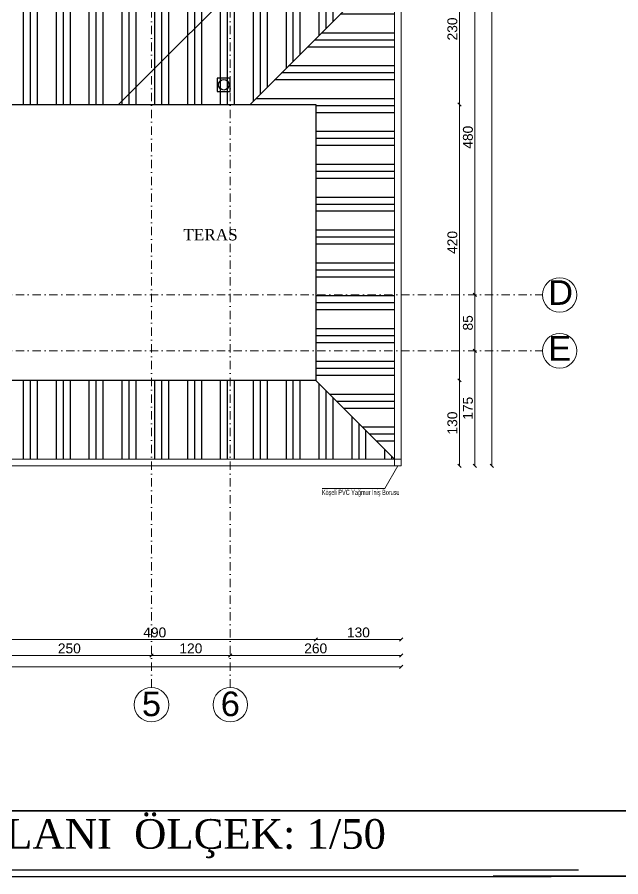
# Model space of a CAD drawing. Header units: millimetres. Extents: x 708 to 46452, y -4963 to 3960.
# Drawn here: x 20140 to 21059, y -4963 to -3655 of the extents above; entities that cross this region are included whole.
import ezdxf

# ---------------------------------------------------------------- set-up
doc = ezdxf.new("R2010")
doc.units = ezdxf.units.MM
doc.linetypes.add('ACAD_ISO10W100', pattern=[18, 12, -3, 0, -3])
doc.linetypes.add('DASHDOT', pattern=[25.399999999999995, 12.7, -6.349999999999999, 0, -6.349999999999999])
for name, color, linetype, lineweight in [('00_IC_OLCU', 139, 'Continuous', 20), ('20', 1, 'Continuous', 0), ('AKS', 153, 'ACAD_ISO10W100', 20), ('aks ve noktalılar', 129, 'DASHDOT', 13), ('görünüş1', 251, 'Continuous', 35), ('ROL_DIK', 150, 'Continuous', 0), ('tarama', 150, 'Continuous', 20), ('TEFRİŞ', 8, 'Continuous', 9), ('Çerçeve', 8, 'Continuous', 30)]:
    doc.layers.add(name, color=color, linetype=linetype, lineweight=lineweight)
for name, color, linetype in [('BACA', 210, 'Continuous'), ('BETONARME MOTİF', 95, 'Continuous'), ('DUVARTARAMA', 7, 'Continuous')]:
    doc.layers.add(name, color=color, linetype=linetype)
doc.styles.add('arial_1_18', font='arial.ttf', dxfattribs={"height": 0.2})
doc.styles.add('GENERATED_STYLE_2', font='times.ttf')
doc.styles.add('S1', font='arial.ttf', dxfattribs={"width": 0.65, "height": 11})
doc.styles.get("Standard").update_dxf_attribs({"font": 'arial.ttf'})
doc.dimstyles.new('ALP_OLCU', dxfattribs={"dimscale": 0, "dimtxt": 15, "dimasz": 5, "dimexe": 0.18, "dimexo": 0.06, "dimgap": 3, "dimtad": 1, "dimdec": 0, "dimrnd": 0.1, "dimzin": 9, "dimdsep": 46, "dimtxsty": 'Standard', "dimblk": 'OBLIQUE', "dimcen": 0, "dimse1": 1, "dimse2": 1, "dimclrd": 256, "dimclre": 256, "dimclrt": 53, "dimadec": 0, "dimazin": 0, "dimtfac": 1, "dimtdec": 0, "dimtix": 1, "dimtmove": 1, "dimatfit": 3, "dimldrblk": 'ARCHTICK', "dimfxl": 0.18, "dimtolj": 1, "dimlwd": -1, "dimarcsym": 0})
pattern_1 = [(90, (0, 0), (50.00000000000001, 50.00000000000001), [100]), (90, (10.60660171779821, 10.60660171779821), (50.00000000000001, 50.00000000000001), [100]), (90, (21.21320343559643, 21.21320343559643), (50.00000000000001, 50.00000000000001), [100])]

# ---------------------------------------------------------------- blocks, each defined once
blk = doc.blocks.new('_Oblique')
at = {"color": 0, "linetype": 'ByBlock', "lineweight": -2}
blk.add_line((-0.5, -0.5), (0.5, 0.5), dxfattribs=at)
blk = doc.blocks.new('*D1404')
at = {"layer": '00_IC_OLCU', "transparency": 16777216}
blk.add_line((19404.71325702772, -4643.287264666971), (20724.71325702772, -4643.287264666971), dxfattribs=at)
at = {"layer": 'Defpoints', "color": 0, "transparency": 16777216}
for p in [(19404.71325702772, -4252.242441559778), (20724.71325702772, -4337.242441559778), (20724.71325702772, -4643.287264666971)]:
    blk.add_point(p, dxfattribs=at)
at = {"layer": '00_IC_OLCU', "transparency": 16777216, "xscale": 5, "yscale": 5, "zscale": 5, "rotation": 180}
blk.add_blockref('_Oblique', (19404.71325702772, -4643.287264666971), dxfattribs=at)
at = {"layer": '00_IC_OLCU', "transparency": 16777216, "xscale": 5, "yscale": 5, "zscale": 5}
blk.add_blockref('_Oblique', (20724.71325702772, -4643.287264666971), dxfattribs=at)
at = {"layer": '00_IC_OLCU', "color": 53, "transparency": 16777216, "insert": (20064.71325702772, -4632.623553889345), "char_height": 15, "attachment_point": 5}
blk.add_mtext('\\A1;1320', dxfattribs=at)
blk = doc.blocks.new('_ArchTick')
at = {"color": 0, "linetype": 'ByBlock', "const_width": 0.15}
blk.add_lwpolyline([(-0.5, -0.5), (0.5, 0.5)], dxfattribs=at)
blk = doc.blocks.new('*D1392')
at = {"layer": '00_IC_OLCU', "transparency": 16777216}
blk.add_line((20724.71325702772, -4625.95547584536), (20464.71325702776, -4625.95547584536), dxfattribs=at)
at = {"layer": 'Defpoints', "color": 0, "transparency": 16777216}
for p in [(20724.71325702772, -4337.242441559778), (20464.71325702776, -4625.95547584536), (20464.71325702776, -4643.287264666971)]:
    blk.add_point(p, dxfattribs=at)
at = {"layer": '00_IC_OLCU', "transparency": 16777216, "xscale": 5, "yscale": 5, "zscale": 5, "rotation": 180}
blk.add_blockref('_Oblique', (20464.71325702776, -4625.95547584536), dxfattribs=at)
at = {"layer": '00_IC_OLCU', "transparency": 16777216, "xscale": 5, "yscale": 5, "zscale": 5}
blk.add_blockref('_Oblique', (20724.71325702772, -4625.95547584536), dxfattribs=at)
at = {"layer": '00_IC_OLCU', "color": 53, "transparency": 16777216, "insert": (20594.71325702774, -4615.296881029534), "char_height": 15, "attachment_point": 5}
blk.add_mtext('\\A1;260', dxfattribs=at)
blk = doc.blocks.new('*D1405')
at = {"layer": '00_IC_OLCU', "transparency": 16777216}
blk.add_line((20464.71325702776, -4625.95547584536), (20344.71325702776, -4625.95547584536), dxfattribs=at)
at = {"layer": 'Defpoints', "color": 0, "transparency": 16777216}
for p in [(20344.71325702776, -4625.95547584536), (20344.71325702776, -4625.95547584536), (20464.71325702776, -4643.287264666971)]:
    blk.add_point(p, dxfattribs=at)
at = {"layer": '00_IC_OLCU', "transparency": 16777216, "xscale": 5, "yscale": 5, "zscale": 5, "rotation": 180}
blk.add_blockref('_Oblique', (20344.71325702776, -4625.95547584536), dxfattribs=at)
at = {"layer": '00_IC_OLCU', "transparency": 16777216, "xscale": 5, "yscale": 5, "zscale": 5}
blk.add_blockref('_Oblique', (20464.71325702776, -4625.95547584536), dxfattribs=at)
at = {"layer": '00_IC_OLCU', "color": 53, "transparency": 16777216, "insert": (20404.71325702776, -4615.296881029534), "char_height": 15, "attachment_point": 5}
blk.add_mtext('\\A1;120', dxfattribs=at)
blk = doc.blocks.new('*D1406')
at = {"layer": '00_IC_OLCU', "transparency": 16777216}
blk.add_line((20344.71325702776, -4625.95547584536), (20094.71325702776, -4625.95547584536), dxfattribs=at)
at = {"layer": 'Defpoints', "color": 0, "transparency": 16777216}
for p in [(20094.71325702776, -4625.95547584536), (20094.71325702776, -4625.95547584536), (20344.71325702776, -4625.95547584536)]:
    blk.add_point(p, dxfattribs=at)
at = {"layer": '00_IC_OLCU', "transparency": 16777216, "xscale": 5, "yscale": 5, "zscale": 5, "rotation": 180}
blk.add_blockref('_Oblique', (20094.71325702776, -4625.95547584536), dxfattribs=at)
at = {"layer": '00_IC_OLCU', "transparency": 16777216, "xscale": 5, "yscale": 5, "zscale": 5}
blk.add_blockref('_Oblique', (20344.71325702776, -4625.95547584536), dxfattribs=at)
at = {"layer": '00_IC_OLCU', "color": 53, "transparency": 16777216, "insert": (20219.71325702776, -4615.296881029534), "char_height": 15, "attachment_point": 5}
blk.add_mtext('\\A1;250', dxfattribs=at)
blk = doc.blocks.new('*D1411')
at = {"layer": '00_IC_OLCU', "transparency": 16777216}
blk.add_line((20724.71325702772, -4601.721937381648), (20594.71325702772, -4601.721937381648), dxfattribs=at)
at = {"layer": 'Defpoints', "color": 0, "transparency": 16777216}
for p in [(20594.71325702772, -4207.242441559778), (20724.71325702772, -4337.242441559778), (20594.71325702772, -4601.721937381648)]:
    blk.add_point(p, dxfattribs=at)
at = {"layer": '00_IC_OLCU', "transparency": 16777216, "xscale": 5, "yscale": 5, "zscale": 5, "rotation": 180}
blk.add_blockref('_Oblique', (20594.71325702772, -4601.721937381648), dxfattribs=at)
at = {"layer": '00_IC_OLCU', "transparency": 16777216, "xscale": 5, "yscale": 5, "zscale": 5}
blk.add_blockref('_Oblique', (20724.71325702772, -4601.721937381648), dxfattribs=at)
at = {"layer": '00_IC_OLCU', "color": 53, "transparency": 16777216, "insert": (20659.71325702772, -4591.058226604022), "char_height": 15, "attachment_point": 5}
blk.add_mtext('\\A1;130', dxfattribs=at)
blk = doc.blocks.new('*D1412')
at = {"layer": '00_IC_OLCU', "transparency": 16777216}
blk.add_line((20594.71325702772, -4601.721937381648), (20104.71325702773, -4601.721937381648), dxfattribs=at)
at = {"layer": 'Defpoints', "color": 0, "transparency": 16777216}
for p in [(20104.71325702773, -4207.242441559778), (20594.71325702772, -4207.242441559778), (20104.71325702773, -4601.721937381648)]:
    blk.add_point(p, dxfattribs=at)
at = {"layer": '00_IC_OLCU', "transparency": 16777216, "xscale": 5, "yscale": 5, "zscale": 5, "rotation": 180}
blk.add_blockref('_Oblique', (20104.71325702773, -4601.721937381648), dxfattribs=at)
at = {"layer": '00_IC_OLCU', "transparency": 16777216, "xscale": 5, "yscale": 5, "zscale": 5}
blk.add_blockref('_Oblique', (20594.71325702772, -4601.721937381648), dxfattribs=at)
at = {"layer": '00_IC_OLCU', "color": 53, "transparency": 16777216, "insert": (20349.71325702772, -4591.063342565822), "char_height": 15, "attachment_point": 5}
blk.add_mtext('\\A1;490', dxfattribs=at)
blk = doc.blocks.new('*D1395')
at = {"layer": '00_IC_OLCU', "transparency": 16777216}
blk.add_line((20862.6654755917, -4337.24244155978), (20862.6654755917, -2812.242441559779), dxfattribs=at)
at = {"layer": 'Defpoints', "color": 0, "transparency": 16777216}
for p in [(20086.71325702773, -2812.242441559779), (20862.6654755917, -2812.242441559779), (20724.71325702773, -4337.24244155978)]:
    blk.add_point(p, dxfattribs=at)
at = {"layer": '00_IC_OLCU', "transparency": 16777216, "xscale": 5, "yscale": 5, "zscale": 5}
for p, rotation in [((20862.6654755917, -2812.242441559779), 90), ((20862.6654755917, -4337.24244155978), 270)]:
    blk.add_blockref('_Oblique', p, dxfattribs=dict(at, rotation=rotation))
at = {"layer": '00_IC_OLCU', "color": 53, "transparency": 16777216, "insert": (20852.00688077588, -3574.742441559785), "char_height": 15, "attachment_point": 5, "rotation": 90}
blk.add_mtext('\\A1;1525', dxfattribs=at)
blk = doc.blocks.new('*D1396')
at = {"layer": '00_IC_OLCU', "transparency": 16777216}
blk.add_line((20837.11935153759, -4337.24244155978), (20837.11935153759, -4162.242441559738), dxfattribs=at)
at = {"layer": 'Defpoints', "color": 0, "transparency": 16777216}
for p in [(20837.11935153759, -4162.242441559738), (20862.66547559171, -4162.242441559738), (20724.71325702773, -4337.24244155978)]:
    blk.add_point(p, dxfattribs=at)
at = {"layer": '00_IC_OLCU', "transparency": 16777216, "xscale": 5, "yscale": 5, "zscale": 5}
for p, rotation in [((20837.11935153759, -4162.242441559738), 90), ((20837.11935153759, -4337.24244155978), 270)]:
    blk.add_blockref('_Oblique', p, dxfattribs=dict(at, rotation=rotation))
at = {"layer": '00_IC_OLCU', "color": 53, "transparency": 16777216, "insert": (20826.46075672176, -4249.742441559763), "char_height": 15, "attachment_point": 5, "rotation": 90}
blk.add_mtext('\\A1;175', dxfattribs=at)
blk = doc.blocks.new('*D1415')
at = {"layer": '00_IC_OLCU', "transparency": 16777216}
blk.add_line((20837.11935153759, -4162.242441559738), (20837.11935153759, -4077.242441559738), dxfattribs=at)
at = {"layer": 'Defpoints', "color": 0, "transparency": 16777216}
for p in [(20837.11935153761, -4077.242441559738), (20837.11935153759, -4077.242441559738), (20862.66547559171, -4162.242441559738)]:
    blk.add_point(p, dxfattribs=at)
at = {"layer": '00_IC_OLCU', "transparency": 16777216, "xscale": 5, "yscale": 5, "zscale": 5}
for p, rotation in [((20837.11935153759, -4077.242441559738), 90), ((20837.11935153759, -4162.242441559738), 270)]:
    blk.add_blockref('_Oblique', p, dxfattribs=dict(at, rotation=rotation))
at = {"layer": '00_IC_OLCU', "color": 53, "transparency": 16777216, "insert": (20826.46075672176, -4119.742441559742), "char_height": 15, "attachment_point": 5, "rotation": 90}
blk.add_mtext('\\A1;85', dxfattribs=at)
blk = doc.blocks.new('*D1416')
at = {"layer": '00_IC_OLCU', "transparency": 16777216}
blk.add_line((20837.11935153757, -4077.242441559738), (20837.11935153757, -3597.242441559737), dxfattribs=at)
at = {"layer": 'Defpoints', "color": 0, "transparency": 16777216}
for p in [(20837.11935153761, -3597.242441559737), (20837.11935153757, -3597.242441559737), (20837.11935153761, -4077.242441559738)]:
    blk.add_point(p, dxfattribs=at)
at = {"layer": '00_IC_OLCU', "transparency": 16777216, "xscale": 5, "yscale": 5, "zscale": 5}
for p, rotation in [((20837.11935153757, -3597.242441559737), 90), ((20837.11935153757, -4077.242441559738), 270)]:
    blk.add_blockref('_Oblique', p, dxfattribs=dict(at, rotation=rotation))
at = {"layer": '00_IC_OLCU', "color": 53, "transparency": 16777216, "insert": (20826.46075672174, -3837.242441559743), "char_height": 15, "attachment_point": 5, "rotation": 90}
blk.add_mtext('\\A1;480', dxfattribs=at)
blk = doc.blocks.new('*D1397')
at = {"layer": '00_IC_OLCU', "transparency": 16777216}
blk.add_line((20813.48120731783, -4337.24244155978), (20813.48120731783, -4207.24244155978), dxfattribs=at)
at = {"layer": 'Defpoints', "color": 0, "transparency": 16777216}
for p in [(20594.71325702773, -4207.24244155978), (20813.48120731783, -4207.24244155978), (20724.71325702773, -4337.24244155978)]:
    blk.add_point(p, dxfattribs=at)
at = {"layer": '00_IC_OLCU', "transparency": 16777216, "xscale": 5, "yscale": 5, "zscale": 5}
for p, rotation in [((20813.48120731783, -4207.24244155978), 90), ((20813.48120731783, -4337.24244155978), 270)]:
    blk.add_blockref('_Oblique', p, dxfattribs=dict(at, rotation=rotation))
at = {"layer": '00_IC_OLCU', "color": 53, "transparency": 16777216, "insert": (20802.8174965402, -4272.242441559784), "char_height": 15, "attachment_point": 5, "rotation": 90}
blk.add_mtext('\\A1;130', dxfattribs=at)
blk = doc.blocks.new('*D1420')
at = {"layer": '00_IC_OLCU', "transparency": 16777216}
blk.add_line((20813.48120731783, -4207.24244155978), (20813.48120731783, -3787.434608672096), dxfattribs=at)
at = {"layer": 'Defpoints', "color": 0, "transparency": 16777216}
for p in [(20594.71325702773, -3787.434608672096), (20813.48120731783, -3787.434608672096), (20594.71325702773, -4207.24244155978)]:
    blk.add_point(p, dxfattribs=at)
at = {"layer": '00_IC_OLCU', "transparency": 16777216, "xscale": 5, "yscale": 5, "zscale": 5}
for p, rotation in [((20813.48120731783, -3787.434608672096), 90), ((20813.48120731783, -4207.24244155978), 270)]:
    blk.add_blockref('_Oblique', p, dxfattribs=dict(at, rotation=rotation))
at = {"layer": '00_IC_OLCU', "color": 53, "transparency": 16777216, "insert": (20802.822612502, -3997.338525115943), "char_height": 15, "attachment_point": 5, "rotation": 90}
blk.add_mtext('\\A1;420', dxfattribs=at)
blk = doc.blocks.new('*D1421')
at = {"layer": '00_IC_OLCU', "transparency": 16777216}
blk.add_line((20813.48120731781, -3787.434608672096), (20813.48120731781, -3557.434608672096), dxfattribs=at)
at = {"layer": 'Defpoints', "color": 0, "transparency": 16777216}
for p in [(20724.71325702773, -3557.434608672096), (20813.48120731781, -3557.434608672096), (20594.71325702773, -3787.434608672096)]:
    blk.add_point(p, dxfattribs=at)
at = {"layer": '00_IC_OLCU', "transparency": 16777216, "xscale": 5, "yscale": 5, "zscale": 5}
for p, rotation in [((20813.48120731781, -3557.434608672096), 90), ((20813.48120731781, -3787.434608672096), 270)]:
    blk.add_blockref('_Oblique', p, dxfattribs=dict(at, rotation=rotation))
at = {"layer": '00_IC_OLCU', "color": 53, "transparency": 16777216, "insert": (20802.81749654018, -3672.434608672101), "char_height": 15, "attachment_point": 5, "rotation": 90}
blk.add_mtext('\\A1;230', dxfattribs=at)
blk = doc.blocks.new('REGREG-flat-6')
at = {"layer": 'BACA'}
blk.add_lwpolyline([(2765.211912155748, -19809.87511225429), (2765.211912155748, -19829.87511225429), (2785.211912155748, -19829.87511225429), (2785.211912155748, -19809.87511225429)], close=True, dxfattribs=at)
blk.add_circle((2775.211912155748, -19819.87511225429), 8, dxfattribs=at)

msp = doc.modelspace()

# ---------------------------------------------------------------- hatches: boundary and pattern name
at = {"layer": 'DUVARTARAMA', "true_color": 0x7d0808}
h = msp.add_hatch(dxfattribs=at)
h.set_pattern_fill('GOST_GROUND', color=16, scale=5, angle=45)
h.set_pattern_definition(pattern_1)
h.paths.add_polyline_path([(20344.71325702777, -3617.434608672094), (20094.71325702777, -3617.434608672094), (20094.71325702777, -3822.242441559785), (20104.71325702773, -3832.242441559745), (20104.71325702773, -3787.434608672094), (20294.71325702776, -3787.434608672094), (20344.71325702777, -3737.434608672087)])
h.paths.add_polyline_path([(20464.71325702776, -3617.434608672094), (20344.71325702777, -3617.434608672094), (20344.71325702777, -3737.434608672087)])
h.paths.add_polyline_path([(19984.71325702777, -3597.242441559725), (19959.71325702774, -3597.242441559725), (19959.71325702774, -3676.307441559275, -0.414213562386055), (19970.64825702823, -3687.242441559275), (19984.71325702777, -3687.242441559275)])
h.paths.add_polyline_path([(19984.71325702777, -3552.242441559746), (19959.71325702774, -3577.242441559771), (19959.71325702774, -3597.242441559725), (19984.71325702777, -3597.242441559725)])
h.paths.add_polyline_path([(19964.0669150248, -3690.912501638112), (20006.28546891293, -3690.912501638112), (20006.28546891293, -3666.183988677675), (19964.0669150248, -3666.183988677675)], flags=9)
h = msp.add_hatch(dxfattribs=at)
h.set_pattern_fill('GOST_GROUND', color=16, scale=5, angle=45)
h.set_pattern_definition(pattern_1)
h.paths.add_polyline_path([(20464.71325702777, -3787.434608672094), (20494.71325702772, -3787.434608672094), (20684.9054241401, -3597.242441559725), (20502.49489336282, -3597.242441559725), (20499.71325838144, -3602.057911385597), (20480.08995354728, -3602.057912152576), (20464.71325702777, -3617.434608672087)])
h.paths.add_polyline_path([(20464.71325702777, -3617.434608672087), (20344.71325702777, -3737.434608672087), (20344.71325702777, -3787.434608672094), (20464.71325702777, -3787.434608672094)])
h.paths.add_polyline_path([(20294.71325702776, -3787.434608672094), (20344.71325702777, -3787.434608672094), (20344.71325702777, -3737.434608672087)])
h.paths.add_polyline_path([(20519.71325702776, -3567.434608672094), (20502.49489336282, -3597.242441559725), (20684.9054241401, -3597.242441559725), (20714.71325702772, -3567.434608672094)])
h.paths.add_polyline_path([(20519.71325702776, -3567.434608672094), (20514.71325702776, -3567.434608672094), (20484.90542414013, -3597.242441559725), (20502.49489336282, -3597.242441559725)])
h.paths.add_polyline_path([(20601.10170002798, -3617.327365389829), (20705.52461953684, -3617.327361308458), (20705.52461882947, -3599.229134841881), (20601.1016993206, -3599.229138923253)], flags=9)
h.paths.add_polyline_path([(20401.10170002801, -3617.327365389829), (20505.52461953688, -3617.327361308458), (20505.52461882951, -3599.229134841881), (20401.10169932064, -3599.229138923253)], flags=9)
h = msp.add_hatch(dxfattribs=at)
h.set_pattern_fill('GOST_GROUND', color=16, scale=5, angle=135)
h.set_pattern_definition([(180, (0, 0), (-50, 50.00000000000001), [100]), (180, (-10.60660171779821, 10.60660171779821), (-50, 50.00000000000001), [100]), (180, (-21.21320343559642, 21.21320343559643), (-50, 50.00000000000001), [100])])
h.paths.add_polyline_path([(20714.71325702772, -4162.242441559725), (20594.71325702772, -4162.242441559725), (20594.71325702772, -4207.242441559778), (20714.71325702772, -4327.242441559778)])
h.paths.add_polyline_path([(20714.71325702772, -4077.242441559725), (20594.71325702772, -4077.242441559725), (20594.71325702772, -4162.242441559725), (20714.71325702772, -4162.242441559725)])
h.paths.add_polyline_path([(20714.71325702772, -3597.242441559725), (20702.49489336278, -3597.242441559725), (20699.7132583814, -3602.057911385597), (20680.08995354724, -3602.057912152576), (20494.71325702772, -3787.434608672094), (20594.71325702772, -3787.434608672094), (20594.71325702772, -4077.242441559725), (20714.71325702772, -4077.242441559725)])
h.paths.add_polyline_path([(20601.10170002798, -3617.327365389829), (20705.52461953684, -3617.327361308458), (20705.52461882947, -3599.229134841881), (20601.1016993206, -3599.229138923253)], flags=25)
h = msp.add_hatch(dxfattribs=at)
h.set_pattern_fill('GOST_GROUND', color=16, scale=5, angle=45)
h.set_pattern_definition(pattern_1)
h.paths.add_polyline_path([(20344.71325702777, -4207.242441559778), (20104.71325702773, -4207.242441559778), (20104.71325702773, -4162.242441559725), (20094.71325702777, -4162.242441559725), (20094.71325702777, -4327.242441559778), (20344.71325702777, -4327.242441559778)])
h.paths.add_polyline_path([(20594.71325702772, -4207.242441559778), (20464.71325702777, -4207.242441559778), (20464.71325702777, -4327.242441559778), (20714.71325702772, -4327.242441559778)])
h.paths.add_polyline_path([(20464.71325702777, -4207.242441559778), (20344.71325702777, -4207.242441559778), (20344.71325702777, -4327.242441559778), (20464.71325702777, -4327.242441559778)])
h.paths.add_polyline_path([(20092.74812795036, -4162.242441559725), (19984.71325702777, -4162.242441559725), (19984.71325702777, -4327.242441559778), (20092.74812795036, -4327.242441559778)])
h.paths.add_polyline_path([(20092.74812795036, -4077.242441559725), (20044.71325702778, -4077.242441559725), (19984.71325702777, -4137.242441559737), (19984.71325702777, -4162.242441559725), (20092.74812795036, -4162.242441559725)])
h.paths.add_polyline_path([(19984.71325702777, -4162.242441559725), (19959.71325702778, -4162.242441559725), (19894.71325702777, -4227.242441559738), (19894.71325702777, -4327.242441559778), (19984.71325702777, -4327.242441559778)])
h.paths.add_polyline_path([(19894.71325702777, -4227.242441559738), (19794.71325702773, -4327.242441559778), (19894.71325702777, -4327.242441559778)])
h.paths.add_polyline_path([(20092.74812795036, -4029.20757063715), (20044.71325702778, -4077.242441559725), (20092.74812795036, -4077.242441559725)])
h.paths.add_polyline_path([(19984.71325702777, -4137.242441559737), (19959.71325702778, -4162.242441559725), (19984.71325702777, -4162.242441559725)])
h.paths.add_polyline_path([(20104.71325702773, -4077.242441559725), (20094.71325702777, -4077.242441559725), (20094.71325702777, -4162.242441559725), (20104.71325702773, -4162.242441559725)])
h.paths.add_polyline_path([(20104.71325702773, -4042.242441559778), (20104.71325702773, -4017.242441559777), (20094.71325702777, -4027.242441559737), (20094.71325702777, -4077.242441559725), (20104.71325702773, -4077.242441559725)])

# ---------------------------------------------------------------- linework, layer by layer
msp.add_lwpolyline([(20594.71325702772, -4207.242441559778), (20104.71325702773, -4207.242441559778), (20104.71325702773, -3787.434608672094), (20594.71325702772, -3787.434608672094)], close=True)
msp.add_lwpolyline([(20594.71325702772, -3787.434608672094), (20594.71325702772, -4207.242441559778), (20104.71325702773, -4207.242441559778), (20104.71325702773, -4042.242441559778)])
at = {"layer": '20'}
msp.add_lwpolyline([(20724.71325702772, -4337.242441559778), (19784.71325702773, -4337.242441559778), (19784.71325702773, -4252.242441559778), (19404.71325702772, -4252.242441559778), (19404.71325702772, -2812.242441559778), (20086.71325702772, -2812.242441559778), (20086.71325702772, -3012.242441559752), (20524.71325702776, -3012.242441559752), (20524.71325702776, -3557.434608672094), (20724.71325702772, -3557.434608672094)], close=True, dxfattribs=at)
for points in [[(20714.71325702772, -4327.242441559778), (19794.71325702773, -4327.242441559778), (19794.71325702773, -4242.242441559778), (19414.71325702772, -4242.242441559778), (19414.71325702772, -2822.242441559778), (20076.71325702772, -2822.242441559778), (20076.71325702772, -3022.242441559752), (20514.71325702776, -3022.242441559752), (20514.71325702776, -3567.434608672094), (20714.71325702772, -3567.434608672094), (20714.71325702772, -4327.242441559778)], [(20294.71325702776, -3787.434608672094), (20514.71325702776, -3567.434608672094)], [(20494.71325702772, -3787.434608672094), (20714.71325702772, -3567.434608672094)], [(20594.71325702772, -4207.242441559778), (20714.71325702772, -4327.242441559778)]]:
    msp.add_lwpolyline(points, dxfattribs=at)
at = {"layer": 'AKS', "color": 30, "linetype": 'Continuous', "lineweight": 5}
for centre in [(20966.04060045255, -4077.242441559725), (20966.04060045255, -4162.242441559725), (20344.71325702777, -4700.926548015725), (20464.71325702777, -4700.926548015725)]:
    msp.add_circle(centre, 26.25, dxfattribs=at)
at = {"layer": 'aks ve noktalılar'}
for points in [[(20344.71325702777, -4674.962039464202), (20344.71325702777, -2590.261136675652)], [(20464.71325702777, -4674.962039464202), (20464.71325702777, -2590.261136675652)], [(19245.67950257066, -4077.242441559725), (20939.79060045255, -4077.242441559725)], [(19245.67950257066, -4162.242441559724), (20939.79060045255, -4162.242441559725)]]:
    msp.add_lwpolyline(points, dxfattribs=at)
at = {"layer": 'görünüş1'}
msp.add_line((10275.44530771111, -4862.728040985749), (34332.76889580186, -4862.728040985631), dxfattribs=at)
msp.add_lwpolyline([(34332.76889580186, -4961.727209698249), (20864.93746957566, -4961.91834395501)], dxfattribs=at)
at = {"layer": 'TEFRİŞ', "linetype": 'Continuous'}
msp.add_lwpolyline([(20724.71325702772, -4327.242441559778), (20714.71325702772, -4327.242441559778), (20714.71325702772, -4337.242441559778), (20724.71325702772, -4337.242441559778)], close=True, dxfattribs=at)
at = {"layer": 'TEFRİŞ'}
msp.add_lwpolyline([(20719.71325702772, -4337.242441559778), (20699.7132583814, -4371.86574427328), (20604.40109268243, -4371.86574799857)], dxfattribs=at)
at = {"layer": 'Çerçeve'}
for p, q in [((3680.495700107208, -4952.144801800561), (20994.58775998819, -4952.39191900438)), ((6228.153068939942, -4962.892541226687), (20953.04499933064, -4962.621224699103))]:
    msp.add_line(p, q, dxfattribs=at)

# ---------------------------------------------------------------- block references
at = {"layer": 'BETONARME MOTİF', "rotation": 270}
msp.add_blockref('REGREG-flat-6', (40274.58836928202, -982.22269651635), dxfattribs=at)

# ---------------------------------------------------------------- texts
at = {"layer": 'AKS', "color": 30, "linetype": 'Continuous', "lineweight": 5, "style": 'arial_1_18'}
for s, p in [('D', (20948.59873998745, -4092.342517757488)), ('E', (20948.59873998745, -4177.342517757488)), ('5', (20330.14617432838, -4718.368408480825)), ('6', (20450.14617432838, -4718.368408480825))]:
    msp.add_text(s, height=37.5, dxfattribs=at).set_placement(p)
at = {"layer": 'ROL_DIK', "color": 0, "lineweight": 40, "insert": (19891.6981213856, -4875.115465116393), "char_height": 45, "attachment_point": 1, "style": 'GENERATED_STYLE_2'}
msp.add_mtext(' ÇATI PLANI  ÖLÇEK: 1/50', dxfattribs=at)
at = {"layer": 'tarama', "insert": (20475.96268517664, -3976.953804773281), "char_height": 17.29341864883866, "attachment_point": 3}
msp.add_mtext_dynamic_manual_height_columns('\\pi78.50209;{\\fTimes New Roman|b0|i0|c162|p18;TERAS}', width=186.7781787204446, gutter_width=10.80838665552417, heights=[0], dxfattribs=at)
at = {"layer": 'TEFRİŞ', "style": 'S1', "width": 0.6}
msp.add_text('Köşeli PVC Yağmur İniş Borusu  ', height=8, rotation=2.239406260429178e-06, dxfattribs=at).set_placement((20604.11807089591, -4381.766848909958))

# ---------------------------------------------------------------- dimensions: what is measured, and where the dimension line sits
at = {"layer": '00_IC_OLCU'}
for base, p1, p2, angle, picture, middle in [((20862.6654755917, -2812.242441559779), (20724.71325702772, -4337.242441559778), (20086.71325702772, -2812.242441559778), 90, '*D1395', (20852.00688077588, -3574.742441559785)), ((20813.48120731781, -3557.434608672096), (20594.71325702772, -3787.434608672094), (20724.71325702772, -3557.434608672094), 90, '*D1421', (20802.81749654018, -3672.434608672101)), ((20837.11935153757, -3597.242441559737), (20837.1193515376, -4077.242441559736), (20837.1193515376, -3597.242441559736), 90, '*D1416', (20826.46075672174, -3837.242441559743)), ((20813.48120731783, -3787.434608672096), (20594.71325702772, -4207.242441559778), (20594.71325702772, -3787.434608672094), 90, '*D1420', (20802.822612502, -3997.338525115943)), ((20837.11935153759, -4077.242441559738), (20862.6654755917, -4162.242441559736), (20837.1193515376, -4077.242441559736), 90, '*D1415', (20826.46075672176, -4119.742441559742)), ((20837.11935153759, -4162.242441559738), (20724.71325702772, -4337.242441559778), (20862.6654755917, -4162.242441559736), 90, '*D1396', (20826.46075672176, -4249.742441559763)), ((20104.71325702773, -4601.721937381648), (20594.71325702772, -4207.242441559778), (20104.71325702773, -4207.242441559778), 180, '*D1412', (20349.71325702772, -4591.063342565822)), ((20594.71325702772, -4601.721937381648), (20724.71325702772, -4337.242441559778), (20594.71325702772, -4207.242441559778), 180, '*D1411', (20659.71325702772, -4591.058226604022)), ((20813.48120731783, -4207.24244155978), (20724.71325702772, -4337.242441559778), (20594.71325702772, -4207.242441559778), 90, '*D1397', (20802.8174965402, -4272.242441559784)), ((20724.71325702772, -4643.287264666971), (19404.71325702772, -4252.242441559778), (20724.71325702772, -4337.242441559778), 180, '*D1404', (20064.71325702772, -4632.623553889345)), ((20464.71325702776, -4625.95547584536), (20724.71325702772, -4337.242441559778), (20464.71325702776, -4643.287264666971), 180, '*D1392', (20594.71325702774, -4615.296881029534)), ((20094.71325702776, -4625.95547584536), (20344.71325702776, -4625.95547584536), (20094.71325702776, -4625.95547584536), 180, '*D1406', (20219.71325702776, -4615.296881029534)), ((20344.71325702776, -4625.95547584536), (20464.71325702776, -4643.287264666971), (20344.71325702776, -4625.95547584536), 180, '*D1405', (20404.71325702776, -4615.296881029534))]:
    dim = msp.add_linear_dim(base=base, p1=p1, p2=p2, angle=angle, dimstyle='ALP_OLCU', override={"dimscale": 1}, dxfattribs=at)
    dim.commit()
    dim.dimension.update_dxf_attribs({"geometry": picture, "text_midpoint": middle})

doc.saveas('drawing.dxf')
